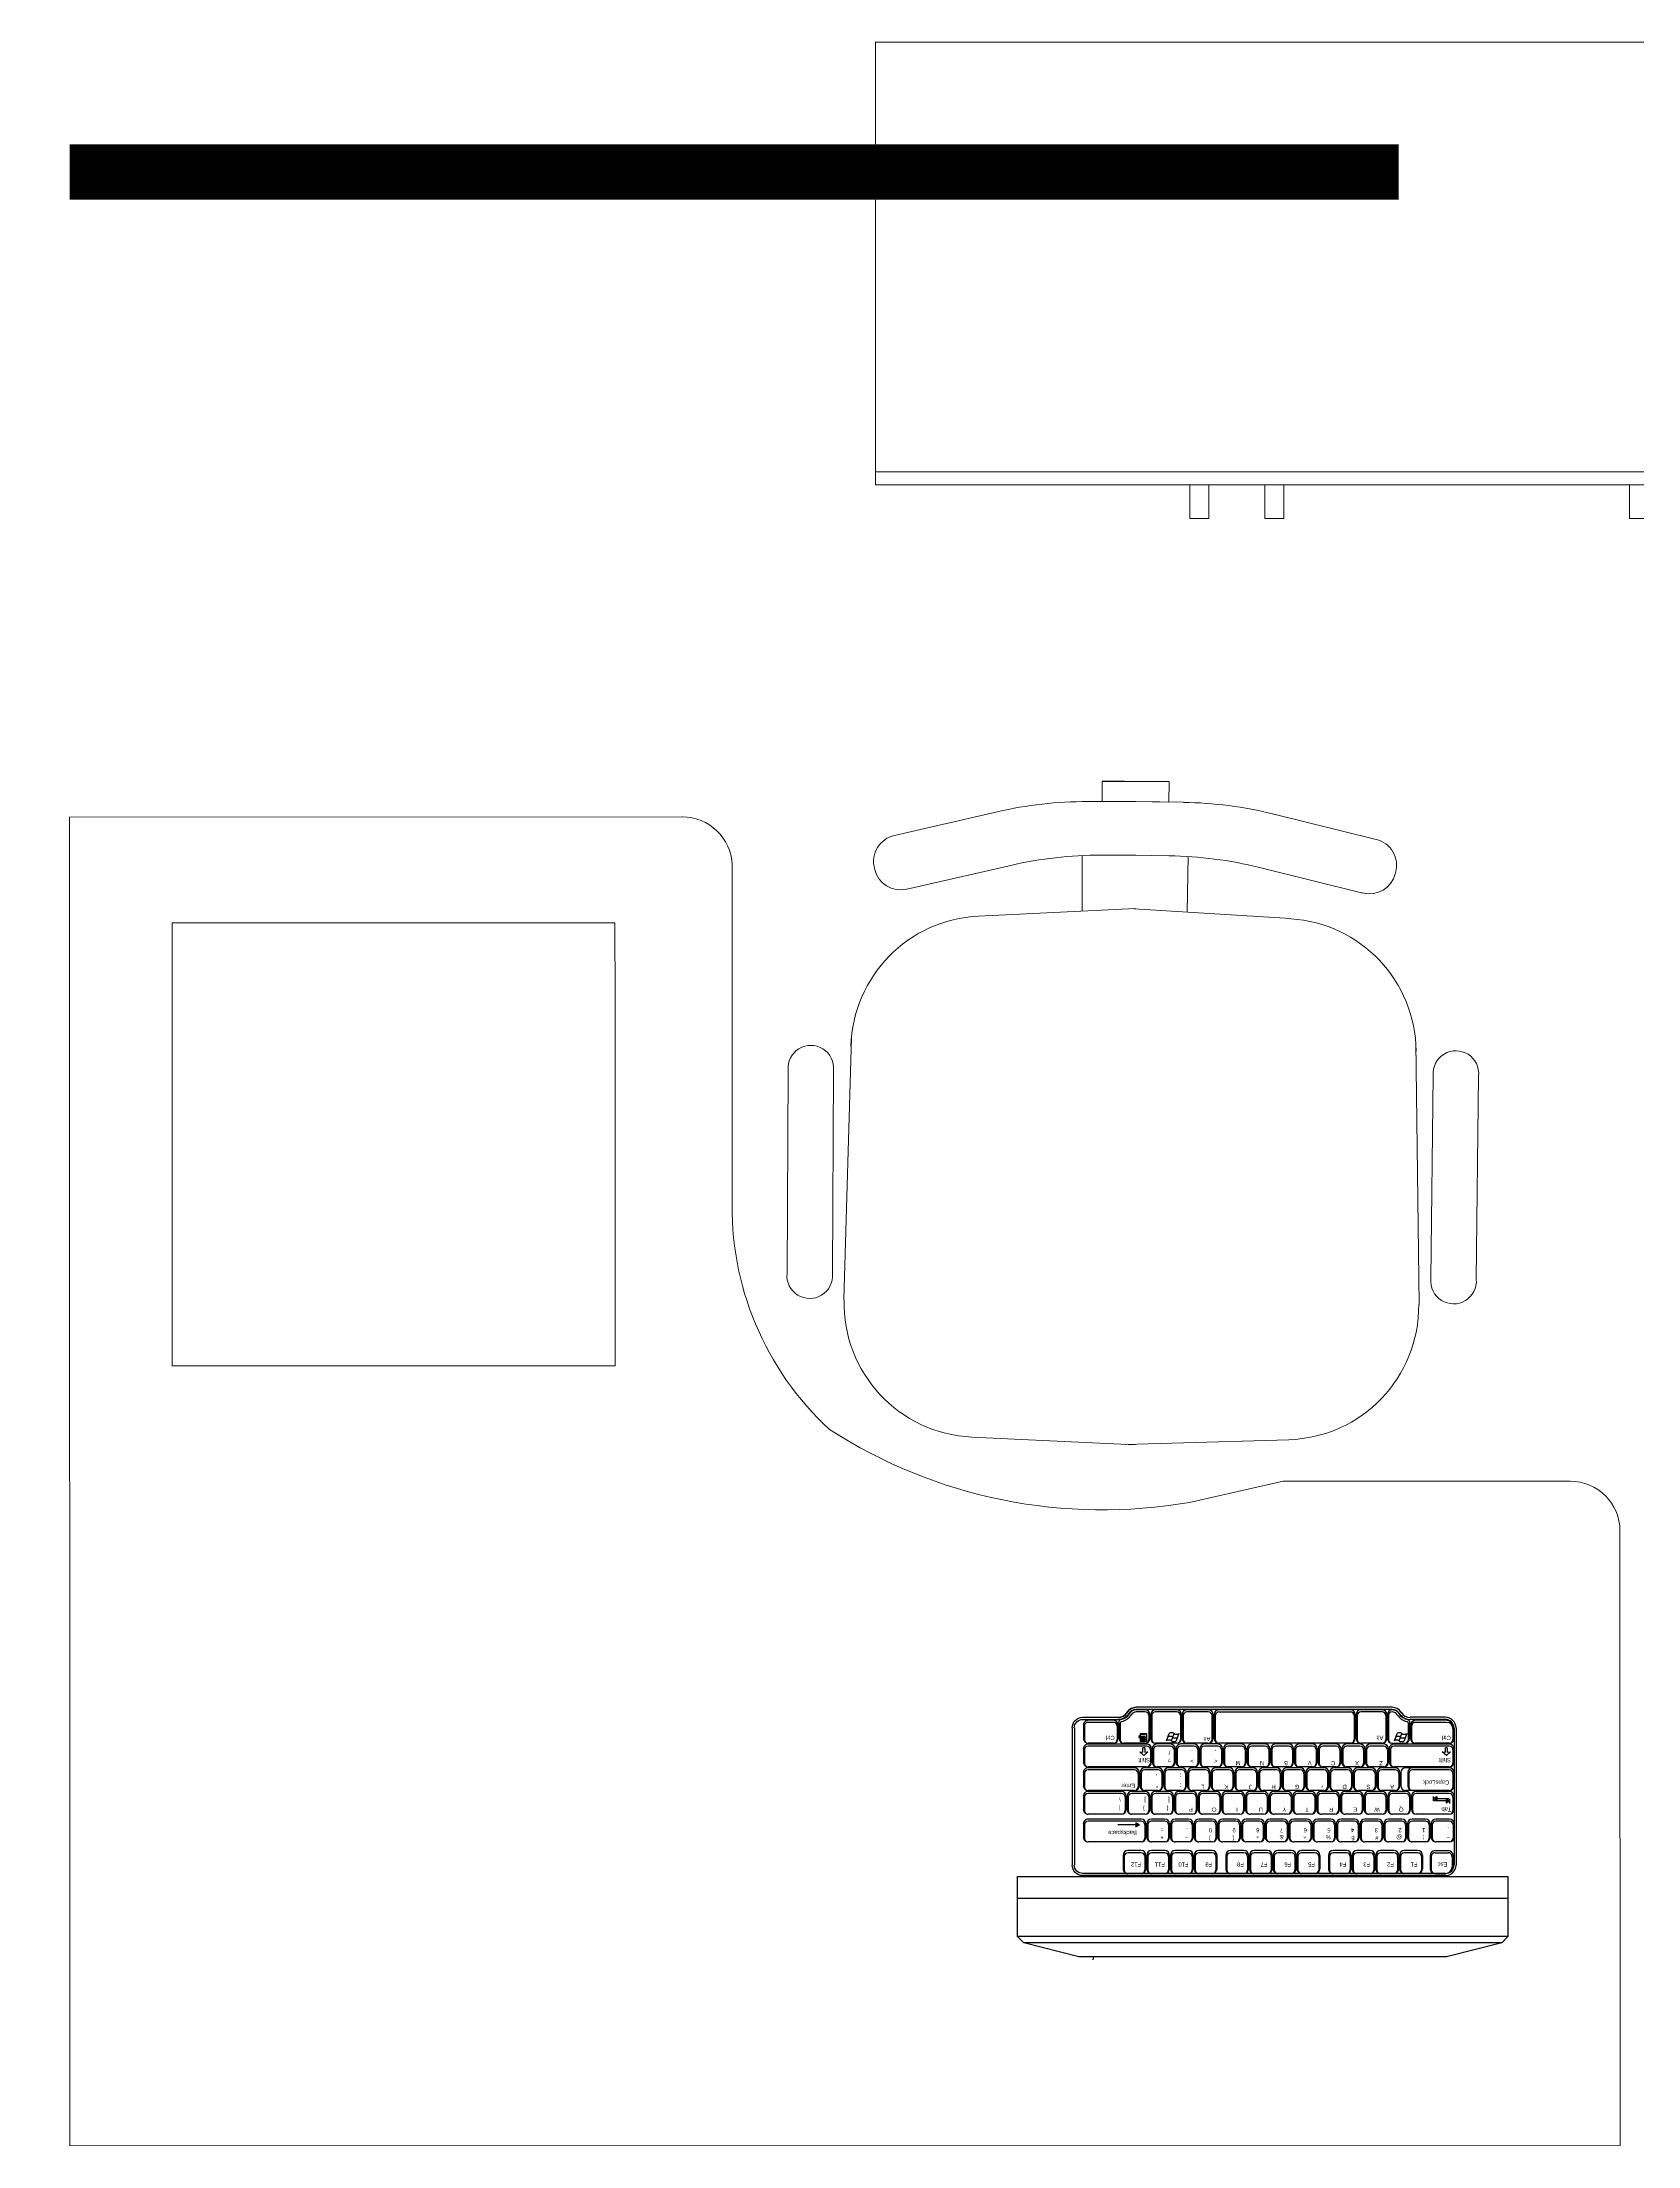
# Model space of a CAD drawing. Header units: millimetres. Extents: x -217756 to 263180, y 55413 to 130608.
# Drawn here: x -204679 to -203238, y 80586 to 82486 of the extents above; entities that cross this region are included whole.
import ezdxf

# ---------------------------------------------------------------- set-up
doc = ezdxf.new("R2010")
doc.units = ezdxf.units.MM
doc.linetypes.add('HIDDEN', pattern=[6, 4, -2])
doc.layers.add('ТХ_корр_25.03.26', color=1, linetype='Continuous', lineweight=30, plot=False)
doc.layers.add('ТХ_мебель передв', color=250, linetype='Continuous', lineweight=13)
doc.styles.add('Arial 200', font='arial.ttf', dxfattribs={"height": 500})
doc.styles.add('SIMPLEX', font='simplex.shx', dxfattribs={"width": 0.85, "oblique": 7})

# ---------------------------------------------------------------- blocks, each defined once
blk = doc.blocks.new('стол угловой 1200х1400')
at = {"extrusion": (-6.20986e-05, 0.000470696, 1)}
for p, q in [((-20568.3, 33327.6, -393.6), (-20014.8, 33327.8, -393.6)), ((-20568, 32127.6, -393), (-20568.3, 33327.6, -393.6)), ((-19969.8, 32984.7, -393.4), (-19969.8, 33284.7, -393.5)), ((-19213.1, 32728, -393.2), (-19472.2, 32727.9, -393.2)), ((-19168.1, 32683, -393.2), (-19168, 32128, -392.9)), ((-19168, 32128, -392.9), (-20568, 32127.6, -393))]:
    blk.add_line(p, q, dxfattribs=at)
at = {"linetype": 'HIDDEN', "ltscale": 0.1}
blk.add_lwpolyline([(-20475.6, 33232.1), (-20075.6, 33232.2), (-20075.5, 32832.2), (-20475.5, 32832.1)], close=True, dxfattribs=at)
at = {"extrusion": (-6.20986e-05, 0.000470696, 1), "elevation": -376.6}
blk.add_lwpolyline([(-19472.3, 32728.1), (-19556.8, 32709)], dxfattribs=at)
at = {"extrusion": (-6.20986e-05, 0.000470696, 1)}
for centre, radius, start, end in [((-20014.8, 33283, -376.6), 45, 2.4817, 90.0151), ((-19697, 32975.5, -376.6), 272.9, 178.0222, 227.3755), ((-19635.3, 33157.4, -376.6), 455.2, 237.2104, 279.9393), ((-19213.1, 32683.2, -376.6), 45, 0.0151, 90.0151)]:
    blk.add_arc(centre, radius, start, end, dxfattribs=at)
blk = doc.blocks.new('A$C08e70667')
at = {"layer": 'ТХ_мебель передв'}
blk.add_blockref('стол угловой 1200х1400', (34148, -82142.6, 393), dxfattribs=at)
blk = doc.blocks.new('KEY')
at = {"color": 0}
for p, q in [((-0.198, 0), (0.198, 0)), ((-0.338, -0.536), (-0.338, -0.141)), ((-0.307, -0.505), (-0.307, -0.109)), ((-0.198, -0.614), (0.198, -0.614)), ((0.307, -0.505), (0.307, -0.109)), ((0.338, -0.536), (0.338, -0.141)), ((-0.198, -0.677), (0.198, -0.677))]:
    blk.add_line(p, q, dxfattribs=at)
for centre, radius, start, end in [((0.198, -0.109), 0.109, 360, 90), ((0.198, -0.141), 0.141, 360, 90), ((-0.198, -0.141), 0.141, 90, 180), ((-0.198, -0.536), 0.141, 180, 270), ((-0.198, -0.109), 0.109, 90, 180), ((-0.198, -0.505), 0.109, 180, 270), ((0.198, -0.505), 0.109, 270, 360), ((0.198, -0.536), 0.141, 270, 360)]:
    blk.add_arc(centre, radius, start, end, dxfattribs=at)
blk = doc.blocks.new('A$C6368dfc4')
at = {"true_color": 0x000000}
h = blk.add_hatch(color=18, dxfattribs=at)
h.paths.add_polyline_path([(14814.5, -49702.9), (14811.5, -49701.2), (14814.5, -49701.2)])
h.paths.add_polyline_path([(14814.5, -49701.2), (14811.5, -49701.2), (14814.5, -49699.4)])
h = blk.add_hatch(color=18, dxfattribs=at)
h.paths.add_polyline_path([(14822.9, -49705.2), (14826, -49703.4), (14822.9, -49703.4)])
h.paths.add_polyline_path([(14822.9, -49703.4), (14826, -49703.4), (14822.9, -49701.7)])
h = blk.add_hatch(color=18, dxfattribs=at)
h.paths.add_polyline_path([(14542.8, -49726.8), (14545.9, -49725.1), (14542.8, -49725.1)])
h.paths.add_polyline_path([(14542.8, -49725.1), (14545.9, -49725.1), (14542.8, -49723.3)])
at = {"color": 18, "true_color": 0x000000}
for p, q in [((14774.2, -49618.8, 0.8), (14543.1, -49618.8, 0.8)), ((14774.2, -49620.7, 0.8), (14543.1, -49620.7, 0.8)), ((14551.1, -49621.1, 0.8), (14543.1, -49621.1, 0.8)), ((14551.1, -49623, 0.8), (14543.1, -49623, 0.8)), ((14554.5, -49626.3, 0.8), (14554.5, -49647.9, 0.8)), ((14555.4, -49625.4, 0.8), (14555.4, -49646.9, 0.8)), ((14556.1, -49625.4, 0.8), (14556.1, -49646.9, 0.8)), ((14557.1, -49626.4, 0.8), (14557.1, -49647.9, 0.8)), ((14579.7, -49621.1, 0.8), (14560.4, -49621.1, 0.8)), ((14579.7, -49623, 0.8), (14560.4, -49623, 0.8)), ((14583, -49626.4, 0.8), (14583, -49647.9, 0.8)), ((14584, -49625.4, 0.8), (14584, -49646.9, 0.8)), ((14584.6, -49625.4, 0.8), (14584.6, -49646.9, 0.8)), ((14585.6, -49626.4, 0.8), (14585.6, -49647.9, 0.8)), ((14608.2, -49621.1, 0.8), (14588.9, -49621.1, 0.8)), ((14608.2, -49623, 0.8), (14588.9, -49623, 0.8)), ((14611.5, -49626.4, 0.8), (14611.5, -49647.9, 0.8)), ((14612.5, -49625.4, 0.8), (14612.5, -49646.9, 0.8)), ((14613.5, -49625.4, 0.8), (14613.5, -49646.9, 0.8)), ((14614.4, -49626.4, 0.8), (14614.4, -49647.9, 0.8)), ((14736.6, -49621.2, 0.8), (14617.8, -49621.2, 0.8)), ((14736.6, -49623.1, 0.8), (14617.8, -49623.1, 0.8)), ((14739.9, -49626.4, 0.8), (14739.9, -49647.9, 0.8)), ((14740.9, -49625.4, 0.8), (14740.9, -49646.9, 0.8)), ((14741.6, -49625.4, 0.8), (14741.6, -49646.9, 0.8)), ((14742.5, -49626.4, 0.8), (14742.5, -49647.9, 0.8)), ((14765.1, -49621.1, 0.8), (14745.9, -49621.1, 0.8)), ((14765.1, -49623, 0.8), (14745.9, -49623, 0.8)), ((14768.5, -49626.4, 0.8), (14768.5, -49647.9, 0.8)), ((14769.4, -49625.4, 0.8), (14769.4, -49646.9, 0.8)), ((14769.8, -49625.4, 0.8), (14769.8, -49646.9, 0.8)), ((14770.8, -49626.3, 0.8), (14770.8, -49647.9, 0.8)), ((14774.1, -49621.1, 0.8), (14774.2, -49621.1, 0.8)), ((14774.1, -49623, 0.8), (14774.2, -49623, 0.8)), ((14485.3, -49637.4, 0.8), (14485.3, -49761.3, 0.8)), ((14487.2, -49637.4, 0.8), (14487.2, -49761.3, 0.8)), ((14494.8, -49627.9, 0.8), (14526.9, -49627.9, 0.8)), ((14494.8, -49629.8, 0.8), (14526.9, -49629.8, 0.8)), ((14495.4, -49634.9, 0.8), (14495.4, -49646.9, 0.8)), ((14496.3, -49635.8, 0.8), (14496.3, -49647.9, 0.8)), ((14522.6, -49630.6, 0.8), (14499.6, -49630.6, 0.8)), ((14522.6, -49632.5, 0.8), (14499.6, -49632.5, 0.8)), ((14525.9, -49635.8, 0.8), (14525.9, -49647.9, 0.8)), ((14526.9, -49634.9, 0.8), (14526.9, -49646.9, 0.8)), ((14527.5, -49631.8, 0.8), (14527.5, -49646.9, 0.8)), ((14528.5, -49633.6, 0.8), (14528.5, -49647.9, 0.8)), ((14545.9, -49644.5, 0.8), (14545.5, -49644.8, 0.8)), ((14546.4, -49645.8, 0.8), (14545.5, -49644.8, 0.8)), ((14545.9, -49644.5, 0.8), (14546.8, -49645.5, 0.8)), ((14546.8, -49645.5, 0.8), (14547.2, -49644.8, 0.8)), ((14546.9, -49649.7, 0.8), (14546.9, -49642.5, 0.8)), ((14546.9, -49642.5, 0.8), (14552.4, -49642.5, 0.8)), ((14547.2, -49644.8, 0.8), (14547.7, -49647.1, 0.8)), ((14551.5, -49643.7, 0.8), (14547.7, -49643.7, 0.8)), ((14551.5, -49645.4, 0.8), (14547.7, -49645.4, 0.8)), ((14552.4, -49642.5, 0.8), (14552.4, -49649.7, 0.8)), ((14570.5, -49649.1, 0.8), (14572.9, -49642.5, 0.8)), ((14574.8, -49649.1, 0.8), (14577.2, -49642.5, 0.8)), ((14581.6, -49642.5, 0.8), (14579.2, -49649.1, 0.8)), ((14776.3, -49649.1, 0.8), (14778.7, -49642.5, 0.8)), ((14780.6, -49649.1, 0.8), (14783, -49642.5, 0.8)), ((14787.4, -49642.5, 0.8), (14785, -49649.1, 0.8)), ((14788.8, -49633.6, 0.8), (14788.8, -49647.9, 0.8)), ((14789.8, -49631.8, 0.8), (14789.8, -49646.9, 0.8)), ((14822.4, -49627.9, 0.8), (14790.4, -49627.9, 0.8)), ((14822.4, -49629.8, 0.8), (14790.4, -49629.8, 0.8)), ((14790.7, -49634.9, 0.8), (14790.7, -49646.9, 0.8)), ((14791.7, -49635.8, 0.8), (14791.7, -49647.9, 0.8)), ((14822.4, -49630.6, 0.8), (14795, -49630.6, 0.8)), ((14823.4, -49632.5, 0.8), (14795, -49632.5, 0.8)), ((14829.1, -49638.2, 0.8), (14829.1, -49647.9, 0.8)), ((14830.1, -49637.4, 0.8), (14830.1, -49761.3, 0.8)), ((14830.1, -49638.2, 0.8), (14830.1, -49646.9, 0.8)), ((14832, -49637.4, 0.8), (14832, -49761.3, 0.8)), ((14495.4, -49656.3, 0.8), (14495.4, -49668.3, 0.8)), ((14496.3, -49657.2, 0.8), (14496.3, -49669.3, 0.8)), ((14522.6, -49651.2, 0.8), (14499.6, -49651.2, 0.8)), ((14552.5, -49652, 0.8), (14499.6, -49652, 0.8)), ((14552.5, -49653.9, 0.8), (14499.6, -49653.9, 0.8)), ((14551.1, -49651.2, 0.8), (14531.8, -49651.2, 0.8)), ((14545.5, -49646.1, 0.8), (14546.4, -49645.8, 0.8)), ((14547.7, -49647.1, 0.8), (14545.5, -49646.1, 0.8)), ((14546.2, -49659.1, 0.8), (14549.1, -49659.3, 0.8)), ((14549.9, -49662.5, 0.8), (14546.2, -49659.1, 0.8)), ((14552.4, -49646.2, 0.8), (14546.9, -49646.2, 0.8)), ((14552.4, -49648, 0.8), (14546.9, -49648, 0.8)), ((14552.4, -49649.7, 0.8), (14546.9, -49649.7, 0.8)), ((14551.5, -49647.1, 0.8), (14547.7, -49647.1, 0.8)), ((14551.5, -49648.8, 0.8), (14547.7, -49648.8, 0.8)), ((14550.8, -49655.4, 0.8), (14549.1, -49655.4, 0.8)), ((14549.1, -49659.3, 0.8), (14549.1, -49655.4, 0.8)), ((14553.6, -49659.1, 0.8), (14549.9, -49662.5, 0.8)), ((14550.8, -49655.4, 0.8), (14550.8, -49659.3, 0.8)), ((14550.8, -49659.3, 0.8), (14553.6, -49659.1, 0.8)), ((14555.9, -49657.2, 0.8), (14555.9, -49669.3, 0.8)), ((14556.8, -49656.3, 0.8), (14556.8, -49668.3, 0.8)), ((14579.7, -49651.2, 0.8), (14560.4, -49651.2, 0.8)), ((14608.2, -49651.2, 0.8), (14588.9, -49651.2, 0.8)), ((14736.6, -49651.2, 0.8), (14617.8, -49651.2, 0.8)), ((14765.1, -49651.2, 0.8), (14745.9, -49651.2, 0.8)), ((14771.6, -49656.3, 0.8), (14771.6, -49668.3, 0.8)), ((14772.6, -49657.2, 0.8), (14772.6, -49669.3, 0.8)), ((14774.1, -49651.2, 0.8), (14785.5, -49651.2, 0.8)), ((14825.8, -49652, 0.8), (14775.9, -49652, 0.8)), ((14825.8, -49653.9, 0.8), (14775.9, -49653.9, 0.8)), ((14825.8, -49651.2, 0.8), (14795, -49651.2, 0.8)), ((14823.2, -49662.5, 0.8), (14819.4, -49659.1, 0.8)), ((14819.4, -49659.1, 0.8), (14822.3, -49659.3, 0.8)), ((14822.3, -49659.3, 0.8), (14822.3, -49655.4, 0.8)), ((14824, -49655.4, 0.8), (14822.3, -49655.4, 0.8)), ((14826.9, -49659.1, 0.8), (14823.2, -49662.5, 0.8)), ((14824, -49655.4, 0.8), (14824, -49659.3, 0.8)), ((14824, -49659.3, 0.8), (14826.9, -49659.1, 0.8)), ((14829.1, -49657.2, 0.8), (14829.1, -49669.3, 0.8)), ((14830.1, -49656.3, 0.8), (14830.1, -49668.3, 0.8)), ((14495.4, -49677.7, 0.8), (14495.4, -49689.7, 0.8)), ((14496.3, -49678.6, 0.8), (14496.3, -49690.7, 0.8)), ((14552.5, -49672.6, 0.8), (14499.6, -49672.6, 0.8)), ((14541.4, -49673.4, 0.8), (14499.6, -49673.4, 0.8)), ((14541.4, -49675.3, 0.8), (14499.6, -49675.3, 0.8)), ((14544.8, -49678.6, 0.8), (14544.8, -49690.7, 0.8)), ((14545.7, -49677.7, 0.8), (14545.7, -49689.7, 0.8)), ((14825.8, -49672.6, 0.8), (14775.9, -49672.6, 0.8)), ((14782.1, -49677.7, 0.8), (14782.1, -49689.7, 0.8)), ((14825.8, -49673.4, 0.8), (14786.4, -49673.4, 0.8)), ((14788.3, -49677.7, 0.8), (14788.3, -49689.7, 0.8)), ((14789.2, -49678.6, 0.8), (14789.2, -49690.7, 0.8)), ((14825.8, -49675.3, 0.8), (14792.6, -49675.3, 0.8)), ((14829.1, -49678.6, 0.8), (14829.1, -49690.7, 0.8)), ((14830.1, -49677.7, 0.8), (14830.1, -49689.7, 0.8)), ((14495.4, -49699.1, 0.8), (14495.4, -49711.1, 0.8)), ((14496.3, -49700, 0.8), (14496.3, -49712.1, 0.8)), ((14541.4, -49694, 0.8), (14499.6, -49694, 0.8)), ((14529.7, -49694.8, 0.8), (14499.6, -49694.8, 0.8)), ((14529.7, -49696.7, 0.8), (14499.6, -49696.7, 0.8)), ((14533.1, -49700, 0.8), (14533.1, -49712.1, 0.8)), ((14534, -49699.1, 0.8), (14534, -49711.1, 0.8)), ((14825.8, -49694, 0.8), (14786.4, -49694, 0.8)), ((14791.6, -49699.1, 0.8), (14791.6, -49711.1, 0.8)), ((14792.6, -49700, 0.8), (14792.6, -49712.1, 0.8)), ((14825.8, -49694.8, 0.8), (14795.9, -49694.8, 0.8)), ((14825.8, -49696.7, 0.8), (14795.9, -49696.7, 0.8)), ((14811.5, -49703.2, 0.8), (14811.5, -49699.3, 0.8)), ((14811.5, -49701.2, 0.8), (14814.5, -49699.4, 0.8)), ((14811.5, -49701.2, 0.8), (14825.3, -49701.2, 0.8)), ((14814.5, -49702.9, 0.8), (14811.5, -49701.2, 0.8)), ((14814.5, -49699.4, 0.8), (14814.5, -49702.9, 0.8)), ((14826, -49703.4, 0.8), (14822.9, -49701.7, 0.8)), ((14822.9, -49701.7, 0.8), (14822.9, -49705.2, 0.8)), ((14826, -49701.4, 0.8), (14826, -49705.7, 0.8)), ((14829.1, -49700, 0.8), (14829.1, -49712.1, 0.8)), ((14830.1, -49699.1, 0.8), (14830.1, -49711.1, 0.8)), ((14529.7, -49715.4, 0.8), (14499.6, -49715.4, 0.8)), ((14547.6, -49719.8, 0.8), (14499.6, -49719.8, 0.8)), ((14825.8, -49715.4, 0.8), (14795.9, -49715.4, 0.8)), ((14826, -49703.4, 0.8), (14811.9, -49703.4, 0.8)), ((14822.9, -49705.2, 0.8), (14826, -49703.4, 0.8)), ((14495.4, -49724.1, 0.8), (14495.4, -49736.1, 0.8)), ((14496.3, -49725, 0.8), (14496.3, -49737.1, 0.8)), ((14547.6, -49721.7, 0.8), (14499.6, -49721.7, 0.8)), ((14547.6, -49740.4, 0.8), (14499.6, -49740.4, 0.8)), ((14545.9, -49725.1, 0.8), (14526.5, -49725.1, 0.8)), ((14545.9, -49725.1, 0.8), (14542.8, -49723.3, 0.8)), ((14542.8, -49723.3, 0.8), (14542.8, -49726.8, 0.8)), ((14542.8, -49726.8, 0.8), (14545.9, -49725.1, 0.8)), ((14550.9, -49725, 0.8), (14550.9, -49737.1, 0.8)), ((14551.9, -49724.1, 0.8), (14551.9, -49736.1, 0.8)), ((14808.6, -49752.6, 0.8), (14808.6, -49764.6, 0.8)), ((14809.5, -49753.5, 0.8), (14809.5, -49765.6, 0.8)), ((14812.9, -49748.3, 0.8), (14824.9, -49748.3, 0.8)), ((14812.9, -49750.2, 0.8), (14824.9, -49750.2, 0.8)), ((14828.3, -49753.5, 0.8), (14828.3, -49763.2, 0.8)), ((14829.2, -49752.6, 0.8), (14829.2, -49762.3, 0.8)), ((14435.9, -49825.8, 0.8), (14435.9, -49771.7, 0.8)), ((14435.9, -49771.7, 0.8), (14878.8, -49771.7, 0.8)), ((14822.4, -49768.9, 0.8), (14494.8, -49768.9, 0.8)), ((14812.9, -49768.9, 0.8), (14822.6, -49768.9, 0.8)), ((14878.8, -49771.7, 0.8), (14878.8, -49825.8, 0.8)), ((14878.8, -49791.6, 0.8), (14435.9, -49791.6, 0.8)), ((14878.8, -49825.8, 0.8), (14435.9, -49825.8, 0.8)), ((14441.6, -49831.5, 0.8), (14435.9, -49825.8, 0.8)), ((14873.1, -49831.5, 0.8), (14441.6, -49831.5, 0.8)), ((14491.4, -49844.3, 0.8), (14441.6, -49831.5, 0.8)), ((14873.1, -49831.5, 0.8), (14823.3, -49844.3, 0.8)), ((14878.8, -49825.8, 0.8), (14873.1, -49831.5, 0.8)), ((14823.3, -49844.3, 0.8), (14491.4, -49844.3, 0.8))]:
    blk.add_line(p, q, dxfattribs=at)
at = {"color": 18, "true_color": 0x000000, "elevation": 0.8}
for points in [[(14822.4, -49770.8), (14494.8, -49770.8)], [(14504.6, -49844.3), (14503.8, -49847)]]:
    blk.add_lwpolyline(points, dxfattribs=at)
at = {"color": 18, "true_color": 0x000000}
for centre, major_axis, ratio, start_param, end_param in [((14526.9, -49618.4, 0.8), (6.74, 6.74), 1, 3.926991, 4.946946), ((14526.9, -49618.4, 0.8), (8.08, -8.08), 1, 5.497787, 6.517742), ((14526.9, -49618.4, 0.8), (8.33, -8.33), 1, 5.684248, 6.517742), ((14526.9, -49618.4, 0.8), (9.68, 9.68), 1, 4.152719, 4.946946), ((14543.1, -49628.4, 0.8), (6.74, -6.74), 1, 2.356194, 3.37615), ((14543.1, -49628.4, 0.8), (5.39, -5.39), 1, 2.356194, 3.37615), ((14543.1, -49628.4, 0.8), (5.14, -5.14), 1, 2.356194, 3.37615), ((14543.1, -49628.4, 0.8), (3.79, -3.79), 1, 2.356194, 3.37615), ((14551.1, -49625.4, 0.8), (3.03, 3.03), 1, -0.785398, 0.785398), ((14551.1, -49626.3, 0.8), (2.36, 2.36), 1, -0.785398, 0.785398), ((14560.4, -49625.4, 0.8), (3.03, 3.03), 1, 0.785398, 2.356194), ((14560.4, -49626.4, 0.8), (2.36, 2.36), 1, 0.785398, 2.356194), ((14579.7, -49625.4, 0.8), (3.03, -3.03), 1, 0.785398, 2.356194), ((14579.7, -49626.4, 0.8), (2.36, 2.36), 1, -0.785398, 0.785398), ((14588.9, -49625.4, 0.8), (3.03, 3.03), 1, 0.785398, 2.356194), ((14588.9, -49626.4, 0.8), (2.36, -2.36), 1, 2.356194, 3.926991), ((14608.2, -49625.4, 0.8), (3.03, -3.03), 1, 0.785398, 2.356194), ((14608.2, -49626.4, 0.8), (2.36, -2.36), 1, 0.785398, 2.356194), ((14617.8, -49625.4, 0.8), (3.03, 3.03), 1, 0.785398, 2.356194), ((14617.8, -49626.4, 0.8), (2.36, -2.36), 1, 2.356194, 3.926991), ((14736.6, -49625.4, 0.8), (3.03, -3.03), 1, 0.785398, 2.356194), ((14736.6, -49626.4, 0.8), (2.36, 2.36), 1, -0.785398, 0.785398), ((14745.9, -49625.4, 0.8), (3.03, 3.03), 1, 0.785398, 2.356194), ((14745.9, -49626.4, 0.8), (2.36, -2.36), 1, 2.356194, 3.926991), ((14765.1, -49625.4, 0.8), (3.03, -3.03), 1, 0.785398, 2.356194), ((14765.1, -49626.4, 0.8), (2.36, -2.36), 1, 0.785398, 2.356194), ((14774.1, -49625.4, 0.8), (3.03, 3.03), 1, 0.785398, 2.356194), ((14774.1, -49626.3, 0.8), (2.36, -2.36), 1, 2.356194, 3.926991), ((14774.2, -49628.4, 0.8), (6.74, 6.74), 1, -0.234557, 0.785398), ((14774.2, -49628.4, 0.8), (5.39, -5.39), 1, 1.336239, 2.356194), ((14774.2, -49628.4, 0.8), (5.14, 5.14), 1, -0.234557, 0.785398), ((14774.2, -49628.4, 0.8), (3.79, 3.79), 1, -0.234557, 0.785398), ((14790.4, -49618.4, 0.8), (9.68, -9.68), 1, 4.477832, 5.272059), ((14790.4, -49618.4, 0.8), (8.33, 8.33), 1, 2.907036, 3.74053), ((14790.4, -49618.4, 0.8), (8.08, 8.08), 1, 2.907036, 3.926991), ((14790.4, -49618.4, 0.8), (6.74, 6.74), 1, 2.907036, 3.926991), ((14499.6, -49634.9, 0.8), (3.03, -3.03), 1, 2.356194, 3.926991), ((14499.6, -49635.8, 0.8), (2.36, -2.36), 1, 2.356194, 3.926991), ((14522.6, -49634.9, 0.8), (3.03, -3.03), 1, 0.785398, 2.356194), ((14522.6, -49635.8, 0.8), (2.36, -2.36), 1, 0.785398, 2.356194), ((14529.4, -49631.8, 0.8), (1.35, 1.35), 1, 0.971859, 2.356194), ((14530.4, -49633.6, 0.8), (1.35, 1.35), 1, 1.011126, 2.356194), ((14573.9, -49645.8, 0.8), (2.17, 0), 0.316309, 0, 3.141593), ((14575.1, -49642.5, 0.8), (2.17, 0), 0.316309, 0, 3.141593), ((14579.4, -49642.5, 0.8), (2.17, 0), 0.316309, 3.141593, 6.283185), ((14779.7, -49645.8, 0.8), (2.17, 0), 0.316309, 0, 3.141593), ((14780.9, -49642.5, 0.8), (2.17, 0), 0.316309, 0, 3.141593), ((14785.2, -49642.5, 0.8), (2.17, 0), 0.316309, 3.141593, 6.283185), ((14786.9, -49633.6, 0.8), (1.35, -1.35), 1, 0.785398, 2.130466), ((14787.9, -49631.8, 0.8), (1.35, -1.35), 1, 0.785398, 2.169734), ((14795, -49634.9, 0.8), (3.03, 3.03), 1, 0.785398, 2.356194), ((14795, -49635.8, 0.8), (2.36, -2.36), 1, 2.356194, 3.926991), ((14822.4, -49637.4, 0.8), (6.74, -6.74), 1, 0.785398, 2.356194), ((14822.4, -49637.4, 0.8), (5.39, -5.39), 1, 0.785398, 2.356194), ((14822.4, -49638.2, 0.8), (5.39, -5.39), 1, 0.785398, 2.356194), ((14823.4, -49638.2, 0.8), (4.04, -4.04), 1, 0.785398, 2.356194), ((14499.6, -49646.9, 0.8), (3.03, 3.03), 1, 2.356194, 3.926991), ((14499.6, -49656.3, 0.8), (3.03, -3.03), 1, 2.356194, 3.926991), ((14499.6, -49647.9, 0.8), (2.36, 2.36), 1, 2.356194, 3.926991), ((14499.6, -49657.2, 0.8), (2.36, -2.36), 1, 2.356194, 3.926991), ((14522.6, -49646.9, 0.8), (3.03, 3.03), 1, 3.926991, 5.497787), ((14522.6, -49647.9, 0.8), (2.36, 2.36), 1, 3.926991, 5.497787), ((14531.8, -49646.9, 0.8), (3.03, -3.03), 1, 3.926991, 5.497787), ((14531.8, -49647.9, 0.8), (2.36, -2.36), 1, 3.926991, 5.497787), ((14551.1, -49646.9, 0.8), (3.03, -3.03), 1, 5.497787, 7.068583), ((14551.1, -49647.9, 0.8), (2.36, -2.36), 1, 5.497787, 7.068583), ((14552.5, -49656.3, 0.8), (3.03, -3.03), 1, 0.785398, 2.356194), ((14552.5, -49657.2, 0.8), (2.36, 2.36), 1, -0.785398, 0.785398), ((14560.4, -49646.9, 0.8), (3.03, -3.03), 1, 3.926991, 5.497787), ((14560.4, -49647.9, 0.8), (2.36, -2.36), 1, 3.926991, 5.497787), ((14572.6, -49649.1, 0.8), (2.17, 0), 0.316309, 0, 3.141593), ((14577, -49649.1, 0.8), (2.17, 0), 0.316309, 3.141593, 6.283185), ((14578.2, -49645.8, 0.8), (2.17, 0), 0.316309, 3.141593, 6.283185), ((14579.7, -49646.9, 0.8), (3.03, 3.03), 1, 3.926991, 5.497787), ((14579.7, -49647.9, 0.8), (2.36, -2.36), 1, 5.497787, 7.068583), ((14588.9, -49646.9, 0.8), (3.03, -3.03), 1, 3.926991, 5.497787), ((14588.9, -49647.9, 0.8), (2.36, 2.36), 1, 2.356194, 3.926991), ((14608.2, -49646.9, 0.8), (3.03, 3.03), 1, 3.926991, 5.497787), ((14608.2, -49647.9, 0.8), (2.36, 2.36), 1, 3.926991, 5.497787), ((14617.8, -49646.9, 0.8), (3.03, -3.03), 1, 3.926991, 5.497787), ((14617.8, -49647.9, 0.8), (2.36, 2.36), 1, 2.356194, 3.926991), ((14736.6, -49646.9, 0.8), (3.03, 3.03), 1, 3.926991, 5.497787), ((14736.6, -49647.9, 0.8), (2.36, -2.36), 1, 5.497787, 7.068583), ((14745.9, -49646.9, 0.8), (3.03, -3.03), 1, 3.926991, 5.497787), ((14745.9, -49647.9, 0.8), (2.36, 2.36), 1, 2.356194, 3.926991), ((14765.1, -49646.9, 0.8), (3.03, 3.03), 1, 3.926991, 5.497787), ((14765.1, -49647.9, 0.8), (2.36, 2.36), 1, 3.926991, 5.497787), ((14774.1, -49646.9, 0.8), (3.03, -3.03), 1, 3.926991, 5.497787), ((14774.1, -49647.9, 0.8), (2.36, 2.36), 1, 2.356194, 3.926991), ((14775.9, -49656.3, 0.8), (3.03, 3.03), 1, 0.785398, 2.356194), ((14775.9, -49657.2, 0.8), (2.36, -2.36), 1, 2.356194, 3.926991), ((14778.5, -49649.1, 0.8), (2.17, 0), 0.316309, 0, 3.141593), ((14782.8, -49649.1, 0.8), (2.17, 0), 0.316309, 3.141593, 6.283185), ((14784, -49645.8, 0.8), (2.17, 0), 0.316309, 3.141593, 6.283185), ((14785.5, -49646.9, 0.8), (3.03, 3.03), 1, 3.926991, 5.497787), ((14785.5, -49647.9, 0.8), (2.36, 2.36), 1, 3.926991, 5.497787), ((14795, -49646.9, 0.8), (3.03, -3.03), 1, 3.926991, 5.497787), ((14795, -49647.9, 0.8), (2.36, 2.36), 1, 2.356194, 3.926991), ((14825.8, -49646.9, 0.8), (3.03, 3.03), 1, 3.926991, 5.497787), ((14825.8, -49647.9, 0.8), (2.36, 2.36), 1, 3.926991, 5.497787), ((14825.8, -49656.3, 0.8), (3.03, -3.03), 1, 0.785398, 2.356194), ((14825.8, -49657.2, 0.8), (2.36, -2.36), 1, 0.785398, 2.356194), ((14499.6, -49668.3, 0.8), (3.03, 3.03), 1, 2.356194, 3.926991), ((14499.6, -49677.7, 0.8), (3.03, -3.03), 1, 2.356194, 3.926991), ((14499.6, -49669.3, 0.8), (2.36, 2.36), 1, 2.356194, 3.926991), ((14499.6, -49678.6, 0.8), (2.36, -2.36), 1, 2.356194, 3.926991), ((14541.4, -49677.7, 0.8), (3.03, 3.03), 1, -0.785398, 0.785398), ((14541.4, -49678.6, 0.8), (2.36, 2.36), 1, -0.785398, 0.785398), ((14552.5, -49668.3, 0.8), (3.03, 3.03), 1, 3.926991, 5.497787), ((14552.5, -49669.3, 0.8), (2.36, -2.36), 1, 5.497787, 7.068583), ((14775.9, -49668.3, 0.8), (3.03, -3.03), 1, 3.926991, 5.497787), ((14775.9, -49669.3, 0.8), (2.36, 2.36), 1, 2.356194, 3.926991), ((14786.4, -49677.7, 0.8), (3.03, 3.03), 1, 0.785398, 2.356194), ((14792.6, -49677.7, 0.8), (3.03, 3.03), 1, 0.785398, 2.356194), ((14792.6, -49678.6, 0.8), (2.36, -2.36), 1, 2.356194, 3.926991), ((14825.8, -49668.3, 0.8), (3.03, 3.03), 1, 3.926991, 5.497787), ((14825.8, -49669.3, 0.8), (2.36, 2.36), 1, 3.926991, 5.497787), ((14825.8, -49677.7, 0.8), (3.03, -3.03), 1, 0.785398, 2.356194), ((14825.8, -49678.6, 0.8), (2.36, -2.36), 1, 0.785398, 2.356194), ((14499.6, -49689.7, 0.8), (3.03, 3.03), 1, 2.356194, 3.926991), ((14499.6, -49699.1, 0.8), (3.03, -3.03), 1, 2.356194, 3.926991), ((14499.6, -49690.7, 0.8), (2.36, 2.36), 1, 2.356194, 3.926991), ((14499.6, -49700, 0.8), (2.36, -2.36), 1, 2.356194, 3.926991), ((14529.7, -49699.1, 0.8), (3.03, 3.03), 1, -0.785398, 0.785398), ((14529.7, -49700, 0.8), (2.36, 2.36), 1, -0.785398, 0.785398), ((14541.4, -49689.7, 0.8), (3.03, -3.03), 1, 5.497787, 7.068583), ((14541.4, -49690.7, 0.8), (2.36, -2.36), 1, 5.497787, 7.068583), ((14786.4, -49689.7, 0.8), (3.03, -3.03), 1, 3.926991, 5.497787), ((14792.6, -49689.7, 0.8), (3.03, -3.03), 1, 3.926991, 5.497787), ((14792.6, -49690.7, 0.8), (2.36, 2.36), 1, 2.356194, 3.926991), ((14795.9, -49699.1, 0.8), (3.03, 3.03), 1, 0.785398, 2.356194), ((14795.9, -49700, 0.8), (2.36, 2.36), 1, 0.785398, 2.356194), ((14825.8, -49689.7, 0.8), (3.03, 3.03), 1, 3.926991, 5.497787), ((14825.8, -49690.7, 0.8), (2.36, 2.36), 1, 3.926991, 5.497787), ((14825.8, -49699.1, 0.8), (3.03, -3.03), 1, 0.785398, 2.356194), ((14825.8, -49700, 0.8), (2.36, -2.36), 1, 0.785398, 2.356194), ((14499.6, -49711.1, 0.8), (3.03, 3.03), 1, 2.356194, 3.926991), ((14499.6, -49724.1, 0.8), (3.03, -3.03), 1, 2.356194, 3.926991), ((14499.6, -49712.1, 0.8), (2.36, 2.36), 1, 2.356194, 3.926991), ((14529.7, -49711.1, 0.8), (3.03, -3.03), 1, 5.497787, 7.068583), ((14529.7, -49712.1, 0.8), (2.36, -2.36), 1, 5.497787, 7.068583), ((14547.6, -49724.1, 0.8), (3.03, -3.03), 1, 0.785398, 2.356194), ((14795.9, -49711.1, 0.8), (3.03, -3.03), 1, 3.926991, 5.497787), ((14795.9, -49712.1, 0.8), (2.36, -2.36), 1, 3.926991, 5.497787), ((14825.8, -49711.1, 0.8), (3.03, 3.03), 1, 3.926991, 5.497787), ((14825.8, -49712.1, 0.8), (2.36, 2.36), 1, 3.926991, 5.497787), ((14499.6, -49736.1, 0.8), (3.03, 3.03), 1, 2.356194, 3.926991), ((14499.6, -49725, 0.8), (2.36, -2.36), 1, 2.356194, 3.926991), ((14499.6, -49737.1, 0.8), (2.36, 2.36), 1, 2.356194, 3.926991), ((14547.6, -49725, 0.8), (2.36, 2.36), 1, -0.785398, 0.785398), ((14547.6, -49736.1, 0.8), (3.03, 3.03), 1, 3.926991, 5.497787), ((14547.6, -49737.1, 0.8), (2.36, -2.36), 1, 5.497787, 7.068583), ((14812.9, -49752.6, 0.8), (3.03, 3.03), 1, 0.785398, 2.356194), ((14812.9, -49753.5, 0.8), (2.36, 2.36), 1, 0.785398, 2.356194), ((14824.9, -49752.6, 0.8), (3.03, -3.03), 1, 0.785398, 2.356194), ((14824.9, -49753.5, 0.8), (2.36, 2.36), 1, -0.785398, 0.785398), ((14812.9, -49764.6, 0.8), (3.03, -3.03), 1, 3.926991, 5.497787), ((14812.9, -49765.6, 0.8), (2.36, -2.36), 1, 3.926991, 5.497787), ((14822.4, -49761.3, 0.8), (6.74, 6.74), 1, 3.926991, 5.497787), ((14822.4, -49761.3, 0.8), (5.39, 5.39), 1, 3.926991, 5.497787), ((14822.6, -49762.3, 0.8), (4.72, -4.72), 1, 5.497787, 7.068583), ((14822.6, -49763.2, 0.8), (4.04, 4.04), 1, 3.926991, 5.497787)]:
    blk.add_ellipse(centre, major_axis=major_axis, ratio=ratio, start_param=start_param, end_param=end_param, dxfattribs=at)
at = {"color": 18, "true_color": 0x000000, "extrusion": (0, 0, -1)}
for centre, major_axis, start_param, end_param in [((14526.9, -49618.4, 0.8), (-6.74, 6.74), 2.907036, 3.926991), ((14526.9, -49618.4, 0.8), (-8.08, 8.08), 2.907036, 3.926991), ((14543.1, -49628.4, 0.8), (-6.74, 6.74), -0.234557, 0.785398), ((14543.1, -49628.4, 0.8), (-5.39, -5.39), 1.336239, 2.356194), ((14494.8, -49637.4, 0.8), (-6.74, -6.74), 0.785398, 2.356194), ((14494.8, -49637.4, 0.8), (-5.39, -5.39), 0.785398, 2.356194), ((14494.8, -49761.3, 0.8), (-6.74, 6.74), 3.926991, 5.497787), ((14494.8, -49761.3, 0.8), (-5.39, 5.39), 3.926991, 5.497787)]:
    blk.add_ellipse(centre, major_axis=major_axis, ratio=1, start_param=start_param, end_param=end_param, dxfattribs=at)
at = {"color": 18, "true_color": 0x000000}
for points in [[(14811.5, -49701.2, 0.8), (14811.5, -49701.2, 0.8), (14811.5, -49701.2, 0.8)], [(14826, -49703.4, 0.8), (14826, -49703.4, 0.8), (14826, -49703.4, 0.8)]]:
    blk.add_solid(points, dxfattribs=at)
at = {"color": 18, "true_color": 0x000000, "xscale": 30.48000000044703, "yscale": 30.48000000044703, "zscale": 60.96, "rotation": 180}
for p in [(14567.9, -49672.6, 0.8), (14589.3, -49672.6, 0.8), (14610.7, -49672.6, 0.8), (14632.1, -49672.6, 0.8), (14653.5, -49672.6, 0.8), (14674.9, -49672.6, 0.8), (14696.3, -49672.6, 0.8), (14717.7, -49672.6, 0.8), (14739.1, -49672.6, 0.8), (14760.5, -49672.6, 0.8), (14556.8, -49694, 0.8), (14578.2, -49694, 0.8), (14599.6, -49694, 0.8), (14621, -49694, 0.8), (14642.4, -49694, 0.8), (14663.8, -49694, 0.8), (14685.2, -49694, 0.8), (14706.6, -49694, 0.8), (14728, -49694, 0.8), (14749.4, -49694, 0.8), (14770.8, -49694, 0.8), (14545.1, -49715.4, 0.8), (14566.5, -49715.4, 0.8), (14587.9, -49715.4, 0.8), (14609.3, -49715.4, 0.8), (14630.7, -49715.4, 0.8), (14652.1, -49715.4, 0.8), (14673.5, -49715.4, 0.8), (14694.9, -49715.4, 0.8), (14716.3, -49715.4, 0.8), (14737.7, -49715.4, 0.8), (14759.1, -49715.4, 0.8), (14780.5, -49715.4, 0.8), (14562.9, -49740.4, 0.8), (14584.3, -49740.4, 0.8), (14605.7, -49740.4, 0.8), (14627.1, -49740.4, 0.8), (14648.5, -49740.4, 0.8), (14669.9, -49740.4, 0.8), (14691.3, -49740.4, 0.8), (14712.7, -49740.4, 0.8), (14734.1, -49740.4, 0.8), (14755.5, -49740.4, 0.8), (14776.9, -49740.4, 0.8), (14798.3, -49740.4, 0.8), (14819.8, -49740.4, 0.8), (14541.5, -49768.9, 0.8), (14562.9, -49768.9, 0.8), (14584.3, -49768.9, 0.8), (14605.7, -49768.9, 0.8), (14634.3, -49768.9, 0.8), (14655.7, -49768.9, 0.8), (14677.1, -49768.9, 0.8), (14698.5, -49768.9, 0.8), (14727, -49768.9, 0.8), (14748.4, -49768.9, 0.8), (14769.8, -49768.9, 0.8), (14791.2, -49768.9, 0.8)]:
    blk.add_blockref('KEY', p, dxfattribs=at)
at = {"color": 18, "true_color": 0x000000}
for s, height, style, p in [('Ctrl', 3.81, 'Arial 200', (14523.7, -49644.6, 0.8)), ('Alt', 3.81, 'Arial 200', (14610.1, -49645.6, 0.8)), ('Alt', 3.81, 'Arial 200', (14766.3, -49644.6, 0.8)), ('Ctrl', 3.81, 'Arial 200', (14827.2, -49644.6, 0.8)), ('?', 3.81, 'Arial 200', (14574.4, -49664.5, 0.8)), ('/', 3.81, 'Arial 200', (14573.9, -49657.8, 0.8)), ('.', 3.81, 'Arial 200', (14594.2, -49657.8, 0.8)), (',', 3.81, 'Arial 200', (14615.3, -49657.8, 0.8)), ('Shift', 3.81, 'Arial 200', (14555.5, -49664.7, 0.8)), ("'", 3.81, 'Arial 200', (14561.8, -49676.5, 0.8)), (';', 3.81, 'Arial 200', (14584, -49678.9, 0.8)), ('>', 3.81, 'Arial 200', (14595.1, -49665.6, 0.8)), ('<', 3.81, 'Arial 200', (14616.5, -49665.6, 0.8)), ('M', 3.81, 'Arial 200', (14637.3, -49667.4, 0.8)), ('N', 3.81, 'Arial 200', (14658.7, -49667.4, 0.8)), ('B', 3.81, 'Arial 200', (14680.1, -49667.4, 0.8)), ('V', 3.81, 'Arial 200', (14701.5, -49667.4, 0.8)), ('C', 3.81, 'Arial 200', (14722.9, -49667.4, 0.8)), ('X', 3.81, 'Arial 200', (14744.3, -49667.4, 0.8)), ('Z', 3.81, 'Arial 200', (14765.7, -49667.4, 0.8)), ('Shift', 3.81, 'Arial 200', (14827.2, -49664.7, 0.8)), ('\\', 3.81, 'Arial 200', (14529.1, -49700.1, 0.8)), ('Enter', 3.81, 'Arial 200', (14542, -49687.9, 0.8)), (']', 3.81, 'Arial 200', (14551.9, -49700.6, 0.8)), ('"', 3.81, 'Arial 200', (14562.6, -49687.5, 0.8)), ('[', 3.81, 'Arial 200', (14573.3, -49700.6, 0.8)), (':', 3.81, 'Arial 200', (14584, -49687.5, 0.8)), ('L', 3.81, 'Arial 200', (14604.8, -49688.8, 0.8)), ('K', 3.81, 'Arial 200', (14626.2, -49688.8, 0.8)), ('J', 3.81, 'Arial 200', (14647.6, -49688.8, 0.8)), ('H', 3.81, 'Arial 200', (14669, -49688.8, 0.8)), ('G', 3.81, 'Arial 200', (14690.4, -49688.8, 0.8)), ('F', 2.38, 'SIMPLEX', (14711.8, -49688.8, 0.8)), ('D', 3.81, 'Arial 200', (14733.2, -49688.8, 0.8)), ('S', 3.81, 'Arial 200', (14754.6, -49688.8, 0.8)), ('A', 3.81, 'Arial 200', (14776, -49688.8, 0.8)), ('CapsLock', 3.81, 'Arial 200', (14825.8, -49684.9, 0.8)), ('|', 3.81, 'Arial 200', (14528.4, -49708.2, 0.8)), ('}', 3.81, 'Arial 200', (14550.9, -49708.4, 0.8)), ('{', 3.81, 'Arial 200', (14572.3, -49708.4, 0.8)), ('P', 3.81, 'Arial 200', (14594.2, -49709.4, 0.8)), ('O', 3.81, 'Arial 200', (14615.6, -49709.4, 0.8)), ('I', 3.81, 'Arial 200', (14634.9, -49709.4, 0.8)), ('U', 3.81, 'Arial 200', (14657.5, -49709.4, 0.8)), ('Y', 3.81, 'Arial 200', (14678.6, -49709.4, 0.8)), ('T', 3.81, 'Arial 200', (14698.9, -49709.4, 0.8)), ('R', 3.81, 'Arial 200', (14721.1, -49709.4, 0.8)), ('E', 3.81, 'Arial 200', (14742.5, -49709.4, 0.8)), ('W', 3.81, 'Arial 200', (14763.1, -49709.4, 0.8)), ('Q', 3.81, 'Arial 200', (14784.5, -49709.4, 0.8)), ('Tab', 3.81, 'Arial 200', (14827.8, -49709.2, 0.8)), ('Backspace', 3.81, 'Arial 200', (14543.7, -49730.4, 0.8)), ('+', 3.81, 'Arial 200', (14567.9, -49734.6, 0.8)), ('=', 3.81, 'Arial 200', (14568.1, -49727.2, 0.8)), ('_', 3.81, 'Arial 200', (14590.1, -49737.1, 0.8)), ('-', 3.81, 'Arial 200', (14589.8, -49727.1, 0.8)), ('0', 3.81, 'Arial 200', (14611.6, -49728, 0.8)), (')', 3.81, 'Arial 200', (14610.4, -49735.4, 0.8)), ('(', 3.81, 'Arial 200', (14631.8, -49735.4, 0.8)), ('9', 3.81, 'Arial 200', (14633, -49728, 0.8)), ('8', 3.81, 'Arial 200', (14654.4, -49728, 0.8)), ('*', 3.81, 'Arial 200', (14653.9, -49733.3, 0.8)), ('&', 3.81, 'Arial 200', (14676.2, -49734.2, 0.8)), ('7', 3.81, 'Arial 200', (14675.8, -49728, 0.8)), ('^ ', 3.81, 'Arial 200', (14696.6, -49733.5, 0.8)), ('6', 3.81, 'Arial 200', (14697.2, -49728, 0.8)), ('%', 3.81, 'Arial 200', (14719, -49734.2, 0.8)), ('5', 3.81, 'Arial 200', (14718.6, -49728, 0.8)), ('4', 3.81, 'Arial 200', (14740, -49728, 0.8)), ('$', 3.81, 'Arial 200', (14740.4, -49735.2, 0.8)), ('3', 3.81, 'Arial 200', (14761.4, -49728, 0.8)), ('#', 3.81, 'Arial 200', (14761.8, -49735.2, 0.8)), ('@', 3.81, 'Arial 200', (14783.2, -49734.2, 0.8)), ('2', 3.81, 'Arial 200', (14782.8, -49728, 0.8)), ('1', 3.81, 'Arial 200', (14804.2, -49728, 0.8)), ('!', 3.81, 'Arial 200', (14803.3, -49734.5, 0.8)), ('~', 3.81, 'Arial 200', (14826.5, -49734.5, 0.8)), ('`', 3.81, 'Arial 200', (14825.6, -49723.4, 0.8)), ('F12', 3.81, 'Arial 200', (14547.6, -49758.9, 0.8)), ('F11', 3.81, 'Arial 200', (14569, -49758.9, 0.8)), ('F10', 3.81, 'Arial 200', (14590.4, -49758.9, 0.8)), ('F9', 3.81, 'Arial 200', (14611.8, -49758.9, 0.8)), ('F8', 3.81, 'Arial 200', (14640.3, -49758.9, 0.8)), ('F7', 3.81, 'Arial 200', (14661.7, -49758.9, 0.8)), ('F6', 3.81, 'Arial 200', (14683.1, -49758.9, 0.8)), ('F5', 3.81, 'Arial 200', (14704.5, -49758.9, 0.8)), ('F4', 3.81, 'Arial 200', (14733, -49758.9, 0.8)), ('F3', 3.81, 'Arial 200', (14754.4, -49758.9, 0.8)), ('F2', 3.81, 'Arial 200', (14775.8, -49758.9, 0.8)), ('F1', 3.81, 'Arial 200', (14797.2, -49758.9, 0.8)), ('Esc', 3.81, 'Arial 200', (14824.1, -49758.9, 0.8))]:
    blk.add_text(s, height=height, rotation=180, dxfattribs=dict(at, style=style)).set_placement(p)
blk = doc.blocks.new('A$Cc39e55ec')
at = {"layer": 'ТХ_мебель передв'}
blk.add_blockref('стол угловой 1200х1400', (34148, -82142.6, 393), dxfattribs=at)
blk = doc.blocks.new('тумба 1450х400х750')
at = {"lineweight": 15, "ltscale": 100}
blk.add_line((-12776, 30271.1), (-14226, 30271.1), dxfattribs=at)
for points in [[(-13948.9, 30283.1), (-13931.6, 30283.1), (-13931.6, 30313.3), (-13948.9, 30313.3)], [(-13881.3, 30283.1), (-13863.9, 30283.1), (-13863.9, 30313.3), (-13881.3, 30313.3)], [(-13541.9, 30283.1), (-13524.5, 30283.1), (-13524.5, 30313.3), (-13541.9, 30313.3)], [(-13474.2, 30283.1), (-13456.9, 30283.1), (-13456.9, 30313.3), (-13474.2, 30313.3)], [(-13145, 30283.1), (-13127.6, 30283.1), (-13127.6, 30313.3), (-13145, 30313.3)], [(-13077.3, 30283.1), (-13060, 30283.1), (-13060, 30313.3), (-13077.3, 30313.3)], [(-12776, 29883.1), (-12776, 30283.1), (-14226, 30283.1), (-14226, 29883.1)]]:
    blk.add_lwpolyline(points, close=True, dxfattribs=at)
blk = doc.blocks.new('A$C9644fe81')
at = {"layer": 'ТХ_мебель передв', "rotation": 180}
blk.add_blockref('тумба 1450х400х750', (1654.1, -18231.9), dxfattribs=at)
blk = doc.blocks.new('М-60')
at = {"extrusion": (-6.19742e-05, 0.000470712, 1)}
for p, q in [((7035415.4, 1186627.5, -0.2), (7035231.8, 1186626.6, -0.2)), ((7035202.1, 1186569.5, -0.1), (7035439, 1186576.2, -0.1)), ((7035232, 1186585.7, -0.1), (7035415.6, 1186586.5, -0.1)), ((7035049.2, 1186548.9, -0.1), (7035050.6, 1186548.5, -0.1)), ((7034998.3, 1186437.9, -0.1), (7035019.7, 1186530.9, -0.1)), ((7035068.3, 1186519.6, -0.1), (7035046.7, 1186425.8, -0.1)), ((7035085.8, 1186312.9, 0), (7035092.5, 1186454.7, -0.1)), ((7035563.1, 1186460.5, -0.1), (7035569.8, 1186312.9, 0)), ((7034989, 1186312.9, 0), (7034989, 1186356.2, -0.1)), ((7035037.8, 1186361.3, -0.1), (7035088.1, 1186361.3, -0.1)), ((7034971.3, 1186282.6, 0), (7034970.4, 1186343.1, -0.1)), ((7034989, 1186343.1, -0.1), (7034970.8, 1186343.1, -0.1)), ((7034970.8, 1186343.1, -0.1), (7034970.8, 1186282.6, 0)), ((7034989, 1186312.9, 0), (7034989, 1186343.1, -0.1)), ((7035037.4, 1186344.1, 0), (7035037.4, 1186312.9, 0)), ((7034989, 1186313.2, 0), (7034989.4, 1186282.9, 0)), ((7034989, 1186313.2, 0), (7034989.6, 1186269.8, 0)), ((7035037.8, 1186282.6, 0), (7035037.4, 1186313.9, 0)), ((7035085.7, 1186314.6, 0), (7035094.7, 1186172.9, 0)), ((7035565.2, 1186174.3, 0.1), (7035569.7, 1186322, 0)), ((7034989.4, 1186282.9, 0), (7034971.3, 1186282.6, 0)), ((7035038.5, 1186265.5, 0), (7035088.8, 1186266.3, 0)), ((7035071.5, 1186107.6, 0.1), (7035048.4, 1186201.2, 0)), ((7035000.2, 1186188.3, 0), (7035023, 1186095.7, 0.1)), ((7035052.8, 1186078.1, 0.1), (7035054.2, 1186078.5, 0.1)), ((7035206, 1186059.9, 0.1), (7035442.9, 1186056.7, 0.1)), ((7035236.1, 1186044.1, 0.1), (7035419.7, 1186046, 0.1)), ((7035420.2, 1186005.1, 0.1), (7035236.6, 1186003.1, 0.1))]:
    blk.add_line(p, q, dxfattribs=at)
for centre, start, end in [((7035230, 1186606.2, 122.4), 84.9987, 275.5247), ((7035417.4, 1186607.1, 122.4), 264.9987, 95.5247), ((7035234.4, 1186023.7, 122.4), 85.3479, 275.874), ((7035421.8, 1186025.7, 122.4), 265.3479, 95.874)]:
    blk.add_arc(centre, 20.6, start, end, dxfattribs=at)
at = {"extrusion": (6.19742e-05, -0.000470712, -1)}
for centre, major_axis, start_param, end_param in [((7035442.2, 1186455, -0.1), (77.8, 92.6, 0), -0.725128, 0.826554), ((7035213.4, 1186449, -0.1), (77.8, 92.6, 0), 4.061153, 5.558057), ((7035043.3, 1186525.4, -0.1), (15.6, 18.5, 0), 4.240369, 5.829345), ((7035044.7, 1186525.1, -0.1), (15.6, 18.5, 0), -0.45384, 1.098777), ((7035352, 1186356.2, 0), (-277.9, 233.5, -0.1), 5.584367, 5.811166), ((7035400.4, 1186344.1, 0), (233.5, 277.9, -0.1), 4.01357, 4.240369)]:
    blk.add_ellipse(centre, major_axis=major_axis, ratio=1, start_param=start_param, end_param=end_param, dxfattribs=at)
at = {"extrusion": (-6.19742e-05, 0.000470712, 1)}
for centre, major_axis, start_param, end_param in [((7035400.8, 1186288.2, 0), (237.7, -274.3, 0.1), 4.01357, 4.240369), ((7035352.6, 1186275.3, 0), (-274.3, -237.7, 0.1), 5.584367, 5.811166), ((7035215.4, 1186180.5, 0), (79.2, -91.4, 0), 4.061153, 5.558057), ((7035444.3, 1186178, 0.1), (79.2, -91.4, 0), -0.725128, 0.826554), ((7035048, 1186101.8, 0.1), (15.8, -18.3, 0), -0.45384, 1.098777), ((7035046.5, 1186101.5, 0.1), (15.8, -18.3, 0), 4.240369, 5.829345)]:
    blk.add_ellipse(centre, major_axis=major_axis, ratio=1, start_param=start_param, end_param=end_param, dxfattribs=at)

msp = doc.modelspace()

# ---------------------------------------------------------------- linework, layer by layer
at = {"layer": 'ТХ_мебель передв', "const_width": 50}
msp.add_lwpolyline([(-203453.9, 82368.4), (-204653.9, 82368.4)], dxfattribs=at)

# ---------------------------------------------------------------- block references
msp.add_blockref('A$C9644fe81', (-218356.5, 130600.7))
at = {"layer": 'ТХ_корр_25.03.26', "ltscale": 100}
for name in ['A$Cc39e55ec', 'A$C08e70667']:
    msp.add_blockref(name, (-218233.9, 130600.7), dxfattribs=at)
at = {"layer": 'ТХ_корр_25.03.26', "color": 18, "ltscale": 100, "true_color": 0x000000}
msp.add_blockref('A$C6368dfc4', (-218233.9, 130600.7), dxfattribs=at)
at = {"layer": 'ТХ_мебель передв', "rotation": 269.0887326624886}
msp.add_blockref('М-60', (-1277970.3, 7134766.1, 393.1), dxfattribs=at)

doc.saveas('drawing.dxf')
